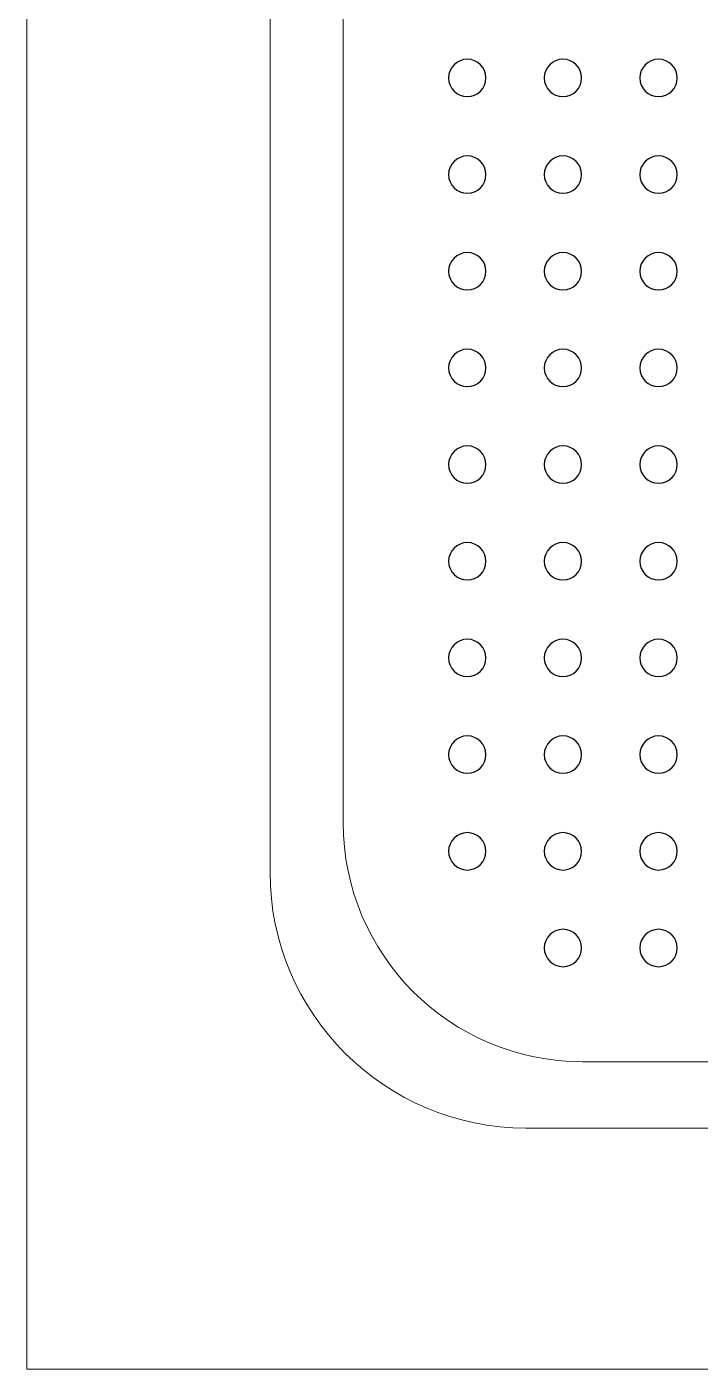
# Model space of a CAD drawing. Header units: centimetres. Extents: x -60 to 69, y -13 to 86.
# Drawn here: x -26.46 to -22.86, y 70.03 to 77.21 of the extents above; entities that cross this region are included whole.
import ezdxf

# ---------------------------------------------------------------- set-up
doc = ezdxf.new("R2010")
doc.units = ezdxf.units.CM
doc.header["$MEASUREMENT"] = 0
doc.layers.add('layer 1', color=7, linetype='Continuous')

msp = doc.modelspace()

# ---------------------------------------------------------------- linework, layer by layer
at = {"layer": 'layer 1', "lineweight": 18}
for points in [[(-12.06447, 70.0265), (-12.06447, 70.0265), (-12.06447, 84.42652), (-12.06447, 84.42652), (-12.06447, 84.42652), (-12.06447, 84.42652), (-26.46448, 84.42652), (-26.46448, 84.42652), (-26.46448, 84.42652), (-26.46448, 84.42652), (-26.46448, 70.0265), (-26.46448, 70.0265), (-26.46448, 70.0265), (-26.46448, 70.0265), (-12.06447, 70.0265), (-12.06447, 70.0265)], [(-24.00839, 76.93604), (-24.00839, 76.88081), (-24.05317, 76.83603), (-24.1084, 76.83603), (-24.1084, 76.83603), (-24.16362, 76.83603), (-24.20837, 76.88081), (-24.20837, 76.93604), (-24.20837, 76.93604), (-24.20837, 76.99127), (-24.16362, 77.03605), (-24.1084, 77.03605), (-24.1084, 77.03605), (-24.05317, 77.03605), (-24.00839, 76.99127), (-24.00839, 76.93604)], [(-23.49689, 76.93604), (-23.49689, 76.88081), (-23.54168, 76.83603), (-23.59694, 76.83603), (-23.59694, 76.83603), (-23.65213, 76.83603), (-23.69692, 76.88081), (-23.69692, 76.93604), (-23.69692, 76.93604), (-23.69692, 76.99127), (-23.65213, 77.03605), (-23.59694, 77.03605), (-23.59694, 77.03605), (-23.54168, 77.03605), (-23.49689, 76.99127), (-23.49689, 76.93604)], [(-22.98543, 76.93604), (-22.98543, 76.88081), (-23.03019, 76.83603), (-23.08545, 76.83603), (-23.08545, 76.83603), (-23.14063, 76.83603), (-23.18542, 76.88081), (-23.18542, 76.93604), (-23.18542, 76.93604), (-23.18542, 76.99127), (-23.14063, 77.03605), (-23.08545, 77.03605), (-23.08545, 77.03605), (-23.03019, 77.03605), (-22.98543, 76.99127), (-22.98543, 76.93604)], [(-24.00839, 76.41872), (-24.00839, 76.3635), (-24.05317, 76.31871), (-24.1084, 76.31871), (-24.1084, 76.31871), (-24.16362, 76.31871), (-24.20837, 76.3635), (-24.20837, 76.41872), (-24.20837, 76.41872), (-24.20837, 76.47395), (-24.16362, 76.51874), (-24.1084, 76.51874), (-24.1084, 76.51874), (-24.05317, 76.51874), (-24.00839, 76.47395), (-24.00839, 76.41872)], [(-23.49689, 76.41872), (-23.49689, 76.3635), (-23.54168, 76.31871), (-23.59694, 76.31871), (-23.59694, 76.31871), (-23.65213, 76.31871), (-23.69692, 76.3635), (-23.69692, 76.41872), (-23.69692, 76.41872), (-23.69692, 76.47395), (-23.65213, 76.51874), (-23.59694, 76.51874), (-23.59694, 76.51874), (-23.54168, 76.51874), (-23.49689, 76.47395), (-23.49689, 76.41872)], [(-22.98543, 76.41872), (-22.98543, 76.3635), (-23.03019, 76.31871), (-23.08545, 76.31871), (-23.08545, 76.31871), (-23.14063, 76.31871), (-23.18542, 76.3635), (-23.18542, 76.41872), (-23.18542, 76.41872), (-23.18542, 76.47395), (-23.14063, 76.51874), (-23.08545, 76.51874), (-23.08545, 76.51874), (-23.03019, 76.51874), (-22.98543, 76.47395), (-22.98543, 76.41872)], [(-24.00839, 75.90141), (-24.00839, 75.84618), (-24.05317, 75.8014), (-24.1084, 75.8014), (-24.1084, 75.8014), (-24.16362, 75.8014), (-24.20837, 75.84618), (-24.20837, 75.90141), (-24.20837, 75.90141), (-24.20837, 75.95663), (-24.16362, 76.00142), (-24.1084, 76.00142), (-24.1084, 76.00142), (-24.05317, 76.00142), (-24.00839, 75.95663), (-24.00839, 75.90141)], [(-23.49689, 75.90141), (-23.49689, 75.84618), (-23.54168, 75.8014), (-23.59694, 75.8014), (-23.59694, 75.8014), (-23.65213, 75.8014), (-23.69692, 75.84618), (-23.69692, 75.90141), (-23.69692, 75.90141), (-23.69692, 75.95663), (-23.65213, 76.00142), (-23.59694, 76.00142), (-23.59694, 76.00142), (-23.54168, 76.00142), (-23.49689, 75.95663), (-23.49689, 75.90141)], [(-22.98543, 75.90141), (-22.98543, 75.84618), (-23.03019, 75.8014), (-23.08545, 75.8014), (-23.08545, 75.8014), (-23.14063, 75.8014), (-23.18542, 75.84618), (-23.18542, 75.90141), (-23.18542, 75.90141), (-23.18542, 75.95663), (-23.14063, 76.00142), (-23.08545, 76.00142), (-23.08545, 76.00142), (-23.03019, 76.00142), (-22.98543, 75.95663), (-22.98543, 75.90141)], [(-24.00839, 75.38409), (-24.00839, 75.32887), (-24.05317, 75.28408), (-24.1084, 75.28408), (-24.1084, 75.28408), (-24.16362, 75.28408), (-24.20837, 75.32887), (-24.20837, 75.38409), (-24.20837, 75.38409), (-24.20837, 75.43935), (-24.16362, 75.4841), (-24.1084, 75.4841), (-24.1084, 75.4841), (-24.05317, 75.4841), (-24.00839, 75.43935), (-24.00839, 75.38409)], [(-23.49689, 75.38409), (-23.49689, 75.32887), (-23.54168, 75.28408), (-23.59694, 75.28408), (-23.59694, 75.28408), (-23.65213, 75.28408), (-23.69692, 75.32887), (-23.69692, 75.38409), (-23.69692, 75.38409), (-23.69692, 75.43935), (-23.65213, 75.4841), (-23.59694, 75.4841), (-23.59694, 75.4841), (-23.54168, 75.4841), (-23.49689, 75.43935), (-23.49689, 75.38409)], [(-22.98543, 75.38409), (-22.98543, 75.32887), (-23.03019, 75.28408), (-23.08545, 75.28408), (-23.08545, 75.28408), (-23.14063, 75.28408), (-23.18542, 75.32887), (-23.18542, 75.38409), (-23.18542, 75.38409), (-23.18542, 75.43935), (-23.14063, 75.4841), (-23.08545, 75.4841), (-23.08545, 75.4841), (-23.03019, 75.4841), (-22.98543, 75.43935), (-22.98543, 75.38409)], [(-24.00839, 74.86681), (-24.00839, 74.81159), (-24.05317, 74.76676), (-24.1084, 74.76676), (-24.1084, 74.76676), (-24.16362, 74.76676), (-24.20837, 74.81159), (-24.20837, 74.86681), (-24.20837, 74.86681), (-24.20837, 74.92204), (-24.16362, 74.96679), (-24.1084, 74.96679), (-24.1084, 74.96679), (-24.05317, 74.96679), (-24.00839, 74.92204), (-24.00839, 74.86681)], [(-23.49689, 74.86681), (-23.49689, 74.81159), (-23.54168, 74.76676), (-23.59694, 74.76676), (-23.59694, 74.76676), (-23.65213, 74.76676), (-23.69692, 74.81159), (-23.69692, 74.86681), (-23.69692, 74.86681), (-23.69692, 74.92204), (-23.65213, 74.96679), (-23.59694, 74.96679), (-23.59694, 74.96679), (-23.54168, 74.96679), (-23.49689, 74.92204), (-23.49689, 74.86681)], [(-22.98543, 74.86681), (-22.98543, 74.81159), (-23.03019, 74.76676), (-23.08545, 74.76676), (-23.08545, 74.76676), (-23.14063, 74.76676), (-23.18542, 74.81159), (-23.18542, 74.86681), (-23.18542, 74.86681), (-23.18542, 74.92204), (-23.14063, 74.96679), (-23.08545, 74.96679), (-23.08545, 74.96679), (-23.03019, 74.96679), (-22.98543, 74.92204), (-22.98543, 74.86681)], [(-24.00839, 74.3495), (-24.00839, 74.29424), (-24.05317, 74.24945), (-24.1084, 74.24945), (-24.1084, 74.24945), (-24.16362, 74.24945), (-24.20837, 74.29424), (-24.20837, 74.3495), (-24.20837, 74.3495), (-24.20837, 74.40469), (-24.16362, 74.44947), (-24.1084, 74.44947), (-24.1084, 74.44947), (-24.05317, 74.44947), (-24.00839, 74.40469), (-24.00839, 74.3495)], [(-23.49689, 74.3495), (-23.49689, 74.29424), (-23.54168, 74.24945), (-23.59694, 74.24945), (-23.59694, 74.24945), (-23.65213, 74.24945), (-23.69692, 74.29424), (-23.69692, 74.3495), (-23.69692, 74.3495), (-23.69692, 74.40469), (-23.65213, 74.44947), (-23.59694, 74.44947), (-23.59694, 74.44947), (-23.54168, 74.44947), (-23.49689, 74.40469), (-23.49689, 74.3495)], [(-22.98543, 74.3495), (-22.98543, 74.29424), (-23.03019, 74.24945), (-23.08545, 74.24945), (-23.08545, 74.24945), (-23.14063, 74.24945), (-23.18542, 74.29424), (-23.18542, 74.3495), (-23.18542, 74.3495), (-23.18542, 74.40469), (-23.14063, 74.44947), (-23.08545, 74.44947), (-23.08545, 74.44947), (-23.03019, 74.44947), (-22.98543, 74.40469), (-22.98543, 74.3495)], [(-24.00839, 73.83218), (-24.00839, 73.77692), (-24.05317, 73.73213), (-24.1084, 73.73213), (-24.1084, 73.73213), (-24.16362, 73.73213), (-24.20837, 73.77692), (-24.20837, 73.83218), (-24.20837, 73.83218), (-24.20837, 73.88741), (-24.16362, 73.93216), (-24.1084, 73.93216), (-24.1084, 73.93216), (-24.05317, 73.93216), (-24.00839, 73.88741), (-24.00839, 73.83218)], [(-23.49689, 73.83218), (-23.49689, 73.77692), (-23.54168, 73.73213), (-23.59694, 73.73213), (-23.59694, 73.73213), (-23.65213, 73.73213), (-23.69692, 73.77692), (-23.69692, 73.83218), (-23.69692, 73.83218), (-23.69692, 73.88741), (-23.65213, 73.93216), (-23.59694, 73.93216), (-23.59694, 73.93216), (-23.54168, 73.93216), (-23.49689, 73.88741), (-23.49689, 73.83218)], [(-22.98543, 73.83218), (-22.98543, 73.77692), (-23.03019, 73.73213), (-23.08545, 73.73213), (-23.08545, 73.73213), (-23.14063, 73.73213), (-23.18542, 73.77692), (-23.18542, 73.83218), (-23.18542, 73.83218), (-23.18542, 73.88741), (-23.14063, 73.93216), (-23.08545, 73.93216), (-23.08545, 73.93216), (-23.03019, 73.93216), (-22.98543, 73.88741), (-22.98543, 73.83218)], [(-24.00839, 73.31483), (-24.00839, 73.25961), (-24.05317, 73.21482), (-24.1084, 73.21482), (-24.1084, 73.21482), (-24.16362, 73.21482), (-24.20837, 73.25961), (-24.20837, 73.31483), (-24.20837, 73.31483), (-24.20837, 73.37009), (-24.16362, 73.41484), (-24.1084, 73.41484), (-24.1084, 73.41484), (-24.05317, 73.41484), (-24.00839, 73.37009), (-24.00839, 73.31483)], [(-23.49689, 73.31483), (-23.49689, 73.25961), (-23.54168, 73.21482), (-23.59694, 73.21482), (-23.59694, 73.21482), (-23.65213, 73.21482), (-23.69692, 73.25961), (-23.69692, 73.31483), (-23.69692, 73.31483), (-23.69692, 73.37009), (-23.65213, 73.41484), (-23.59694, 73.41484), (-23.59694, 73.41484), (-23.54168, 73.41484), (-23.49689, 73.37009), (-23.49689, 73.31483)], [(-22.98543, 73.31483), (-22.98543, 73.25961), (-23.03019, 73.21482), (-23.08545, 73.21482), (-23.08545, 73.21482), (-23.14063, 73.21482), (-23.18542, 73.25961), (-23.18542, 73.31483), (-23.18542, 73.31483), (-23.18542, 73.37009), (-23.14063, 73.41484), (-23.08545, 73.41484), (-23.08545, 73.41484), (-23.03019, 73.41484), (-22.98543, 73.37009), (-22.98543, 73.31483)], [(-24.00839, 72.79755), (-24.00839, 72.74229), (-24.05317, 72.6975), (-24.1084, 72.6975), (-24.1084, 72.6975), (-24.16362, 72.6975), (-24.20837, 72.74229), (-24.20837, 72.79755), (-24.20837, 72.79755), (-24.20837, 72.85274), (-24.16362, 72.89753), (-24.1084, 72.89753), (-24.1084, 72.89753), (-24.05317, 72.89753), (-24.00839, 72.85274), (-24.00839, 72.79755)], [(-23.49689, 72.79755), (-23.49689, 72.74229), (-23.54168, 72.6975), (-23.59694, 72.6975), (-23.59694, 72.6975), (-23.65213, 72.6975), (-23.69692, 72.74229), (-23.69692, 72.79755), (-23.69692, 72.79755), (-23.69692, 72.85274), (-23.65213, 72.89753), (-23.59694, 72.89753), (-23.59694, 72.89753), (-23.54168, 72.89753), (-23.49689, 72.85274), (-23.49689, 72.79755)], [(-22.98543, 72.79755), (-22.98543, 72.74229), (-23.03019, 72.6975), (-23.08545, 72.6975), (-23.08545, 72.6975), (-23.14063, 72.6975), (-23.18542, 72.74229), (-23.18542, 72.79755), (-23.18542, 72.79755), (-23.18542, 72.85274), (-23.14063, 72.89753), (-23.08545, 72.89753), (-23.08545, 72.89753), (-23.03019, 72.89753), (-22.98543, 72.85274), (-22.98543, 72.79755)], [(-23.49689, 72.28024), (-23.49689, 72.22498), (-23.54168, 72.18019), (-23.59694, 72.18019), (-23.59694, 72.18019), (-23.65213, 72.18019), (-23.69692, 72.22498), (-23.69692, 72.28024), (-23.69692, 72.28024), (-23.69692, 72.33546), (-23.65213, 72.38021), (-23.59694, 72.38021), (-23.59694, 72.38021), (-23.54168, 72.38021), (-23.49689, 72.33546), (-23.49689, 72.28024)], [(-22.98543, 72.28024), (-22.98543, 72.22498), (-23.03019, 72.18019), (-23.08545, 72.18019), (-23.08545, 72.18019), (-23.14063, 72.18019), (-23.18542, 72.22498), (-23.18542, 72.28024), (-23.18542, 72.28024), (-23.18542, 72.33546), (-23.14063, 72.38021), (-23.08545, 72.38021), (-23.08545, 72.38021), (-23.03019, 72.38021), (-22.98543, 72.33546), (-22.98543, 72.28024)]]:
    msp.add_open_spline(points, degree=3, knots=[0, 0, 0, 0, 0.2, 0.2, 0.2, 0.2, 0.4, 0.4, 0.4, 0.4, 0.6, 0.6, 0.6, 0.6, 1, 1, 1, 1], dxfattribs=at)
for points in [[(-25.16372, 72.68584), (-25.16372, 72.68584), (-25.16372, 81.76732), (-25.16372, 81.76732)], [(-24.77244, 72.95103), (-24.77244, 72.95103), (-24.77244, 81.43837), (-24.77244, 81.43837)], [(-23.49293, 71.67159), (-24.19959, 71.67159), (-24.77244, 72.24444), (-24.77244, 72.95103)], [(-23.79465, 71.31687), (-24.55078, 71.31687), (-25.16372, 71.92982), (-25.16372, 72.68584)], [(-15.00563, 71.67159), (-15.00563, 71.67159), (-23.49293, 71.67159), (-23.49293, 71.67159)], [(-14.71324, 71.31687), (-14.71324, 71.31687), (-23.79465, 71.31687), (-23.79465, 71.31687)]]:
    msp.add_open_spline(points, degree=3, dxfattribs=at)
at = {"layer": 'layer 1', "color": 7}
for points in [[(-24.00839, 76.93604), (-24.00839, 76.88081), (-24.05317, 76.83603), (-24.1084, 76.83603), (-24.1084, 76.83603), (-24.16362, 76.83603), (-24.20837, 76.88081), (-24.20837, 76.93604), (-24.20837, 76.93604), (-24.20837, 76.99127), (-24.16362, 77.03605), (-24.1084, 77.03605), (-24.1084, 77.03605), (-24.05317, 77.03605), (-24.00839, 76.99127), (-24.00839, 76.93604)], [(-23.49689, 76.93604), (-23.49689, 76.88081), (-23.54168, 76.83603), (-23.59694, 76.83603), (-23.59694, 76.83603), (-23.65213, 76.83603), (-23.69692, 76.88081), (-23.69692, 76.93604), (-23.69692, 76.93604), (-23.69692, 76.99127), (-23.65213, 77.03605), (-23.59694, 77.03605), (-23.59694, 77.03605), (-23.54168, 77.03605), (-23.49689, 76.99127), (-23.49689, 76.93604)], [(-22.98543, 76.93604), (-22.98543, 76.88081), (-23.03019, 76.83603), (-23.08545, 76.83603), (-23.08545, 76.83603), (-23.14063, 76.83603), (-23.18542, 76.88081), (-23.18542, 76.93604), (-23.18542, 76.93604), (-23.18542, 76.99127), (-23.14063, 77.03605), (-23.08545, 77.03605), (-23.08545, 77.03605), (-23.03019, 77.03605), (-22.98543, 76.99127), (-22.98543, 76.93604)], [(-24.00839, 76.41872), (-24.00839, 76.3635), (-24.05317, 76.31871), (-24.1084, 76.31871), (-24.1084, 76.31871), (-24.16362, 76.31871), (-24.20837, 76.3635), (-24.20837, 76.41872), (-24.20837, 76.41872), (-24.20837, 76.47395), (-24.16362, 76.51874), (-24.1084, 76.51874), (-24.1084, 76.51874), (-24.05317, 76.51874), (-24.00839, 76.47395), (-24.00839, 76.41872)], [(-23.49689, 76.41872), (-23.49689, 76.3635), (-23.54168, 76.31871), (-23.59694, 76.31871), (-23.59694, 76.31871), (-23.65213, 76.31871), (-23.69692, 76.3635), (-23.69692, 76.41872), (-23.69692, 76.41872), (-23.69692, 76.47395), (-23.65213, 76.51874), (-23.59694, 76.51874), (-23.59694, 76.51874), (-23.54168, 76.51874), (-23.49689, 76.47395), (-23.49689, 76.41872)], [(-22.98543, 76.41872), (-22.98543, 76.3635), (-23.03019, 76.31871), (-23.08545, 76.31871), (-23.08545, 76.31871), (-23.14063, 76.31871), (-23.18542, 76.3635), (-23.18542, 76.41872), (-23.18542, 76.41872), (-23.18542, 76.47395), (-23.14063, 76.51874), (-23.08545, 76.51874), (-23.08545, 76.51874), (-23.03019, 76.51874), (-22.98543, 76.47395), (-22.98543, 76.41872)], [(-24.00839, 75.90141), (-24.00839, 75.84618), (-24.05317, 75.8014), (-24.1084, 75.8014), (-24.1084, 75.8014), (-24.16362, 75.8014), (-24.20837, 75.84618), (-24.20837, 75.90141), (-24.20837, 75.90141), (-24.20837, 75.95663), (-24.16362, 76.00142), (-24.1084, 76.00142), (-24.1084, 76.00142), (-24.05317, 76.00142), (-24.00839, 75.95663), (-24.00839, 75.90141)], [(-23.49689, 75.90141), (-23.49689, 75.84618), (-23.54168, 75.8014), (-23.59694, 75.8014), (-23.59694, 75.8014), (-23.65213, 75.8014), (-23.69692, 75.84618), (-23.69692, 75.90141), (-23.69692, 75.90141), (-23.69692, 75.95663), (-23.65213, 76.00142), (-23.59694, 76.00142), (-23.59694, 76.00142), (-23.54168, 76.00142), (-23.49689, 75.95663), (-23.49689, 75.90141)], [(-22.98543, 75.90141), (-22.98543, 75.84618), (-23.03019, 75.8014), (-23.08545, 75.8014), (-23.08545, 75.8014), (-23.14063, 75.8014), (-23.18542, 75.84618), (-23.18542, 75.90141), (-23.18542, 75.90141), (-23.18542, 75.95663), (-23.14063, 76.00142), (-23.08545, 76.00142), (-23.08545, 76.00142), (-23.03019, 76.00142), (-22.98543, 75.95663), (-22.98543, 75.90141)], [(-24.00839, 75.38409), (-24.00839, 75.32887), (-24.05317, 75.28408), (-24.1084, 75.28408), (-24.1084, 75.28408), (-24.16362, 75.28408), (-24.20837, 75.32887), (-24.20837, 75.38409), (-24.20837, 75.38409), (-24.20837, 75.43935), (-24.16362, 75.4841), (-24.1084, 75.4841), (-24.1084, 75.4841), (-24.05317, 75.4841), (-24.00839, 75.43935), (-24.00839, 75.38409)], [(-23.49689, 75.38409), (-23.49689, 75.32887), (-23.54168, 75.28408), (-23.59694, 75.28408), (-23.59694, 75.28408), (-23.65213, 75.28408), (-23.69692, 75.32887), (-23.69692, 75.38409), (-23.69692, 75.38409), (-23.69692, 75.43935), (-23.65213, 75.4841), (-23.59694, 75.4841), (-23.59694, 75.4841), (-23.54168, 75.4841), (-23.49689, 75.43935), (-23.49689, 75.38409)], [(-22.98543, 75.38409), (-22.98543, 75.32887), (-23.03019, 75.28408), (-23.08545, 75.28408), (-23.08545, 75.28408), (-23.14063, 75.28408), (-23.18542, 75.32887), (-23.18542, 75.38409), (-23.18542, 75.38409), (-23.18542, 75.43935), (-23.14063, 75.4841), (-23.08545, 75.4841), (-23.08545, 75.4841), (-23.03019, 75.4841), (-22.98543, 75.43935), (-22.98543, 75.38409)], [(-24.00839, 74.86681), (-24.00839, 74.81159), (-24.05317, 74.76676), (-24.1084, 74.76676), (-24.1084, 74.76676), (-24.16362, 74.76676), (-24.20837, 74.81159), (-24.20837, 74.86681), (-24.20837, 74.86681), (-24.20837, 74.92204), (-24.16362, 74.96679), (-24.1084, 74.96679), (-24.1084, 74.96679), (-24.05317, 74.96679), (-24.00839, 74.92204), (-24.00839, 74.86681)], [(-23.49689, 74.86681), (-23.49689, 74.81159), (-23.54168, 74.76676), (-23.59694, 74.76676), (-23.59694, 74.76676), (-23.65213, 74.76676), (-23.69692, 74.81159), (-23.69692, 74.86681), (-23.69692, 74.86681), (-23.69692, 74.92204), (-23.65213, 74.96679), (-23.59694, 74.96679), (-23.59694, 74.96679), (-23.54168, 74.96679), (-23.49689, 74.92204), (-23.49689, 74.86681)], [(-22.98543, 74.86681), (-22.98543, 74.81159), (-23.03019, 74.76676), (-23.08545, 74.76676), (-23.08545, 74.76676), (-23.14063, 74.76676), (-23.18542, 74.81159), (-23.18542, 74.86681), (-23.18542, 74.86681), (-23.18542, 74.92204), (-23.14063, 74.96679), (-23.08545, 74.96679), (-23.08545, 74.96679), (-23.03019, 74.96679), (-22.98543, 74.92204), (-22.98543, 74.86681)], [(-24.00839, 74.3495), (-24.00839, 74.29424), (-24.05317, 74.24945), (-24.1084, 74.24945), (-24.1084, 74.24945), (-24.16362, 74.24945), (-24.20837, 74.29424), (-24.20837, 74.3495), (-24.20837, 74.3495), (-24.20837, 74.40469), (-24.16362, 74.44947), (-24.1084, 74.44947), (-24.1084, 74.44947), (-24.05317, 74.44947), (-24.00839, 74.40469), (-24.00839, 74.3495)], [(-23.49689, 74.3495), (-23.49689, 74.29424), (-23.54168, 74.24945), (-23.59694, 74.24945), (-23.59694, 74.24945), (-23.65213, 74.24945), (-23.69692, 74.29424), (-23.69692, 74.3495), (-23.69692, 74.3495), (-23.69692, 74.40469), (-23.65213, 74.44947), (-23.59694, 74.44947), (-23.59694, 74.44947), (-23.54168, 74.44947), (-23.49689, 74.40469), (-23.49689, 74.3495)], [(-22.98543, 74.3495), (-22.98543, 74.29424), (-23.03019, 74.24945), (-23.08545, 74.24945), (-23.08545, 74.24945), (-23.14063, 74.24945), (-23.18542, 74.29424), (-23.18542, 74.3495), (-23.18542, 74.3495), (-23.18542, 74.40469), (-23.14063, 74.44947), (-23.08545, 74.44947), (-23.08545, 74.44947), (-23.03019, 74.44947), (-22.98543, 74.40469), (-22.98543, 74.3495)], [(-24.00839, 73.83218), (-24.00839, 73.77692), (-24.05317, 73.73213), (-24.1084, 73.73213), (-24.1084, 73.73213), (-24.16362, 73.73213), (-24.20837, 73.77692), (-24.20837, 73.83218), (-24.20837, 73.83218), (-24.20837, 73.88741), (-24.16362, 73.93216), (-24.1084, 73.93216), (-24.1084, 73.93216), (-24.05317, 73.93216), (-24.00839, 73.88741), (-24.00839, 73.83218)], [(-23.49689, 73.83218), (-23.49689, 73.77692), (-23.54168, 73.73213), (-23.59694, 73.73213), (-23.59694, 73.73213), (-23.65213, 73.73213), (-23.69692, 73.77692), (-23.69692, 73.83218), (-23.69692, 73.83218), (-23.69692, 73.88741), (-23.65213, 73.93216), (-23.59694, 73.93216), (-23.59694, 73.93216), (-23.54168, 73.93216), (-23.49689, 73.88741), (-23.49689, 73.83218)], [(-22.98543, 73.83218), (-22.98543, 73.77692), (-23.03019, 73.73213), (-23.08545, 73.73213), (-23.08545, 73.73213), (-23.14063, 73.73213), (-23.18542, 73.77692), (-23.18542, 73.83218), (-23.18542, 73.83218), (-23.18542, 73.88741), (-23.14063, 73.93216), (-23.08545, 73.93216), (-23.08545, 73.93216), (-23.03019, 73.93216), (-22.98543, 73.88741), (-22.98543, 73.83218)], [(-24.00839, 73.31483), (-24.00839, 73.25961), (-24.05317, 73.21482), (-24.1084, 73.21482), (-24.1084, 73.21482), (-24.16362, 73.21482), (-24.20837, 73.25961), (-24.20837, 73.31483), (-24.20837, 73.31483), (-24.20837, 73.37009), (-24.16362, 73.41484), (-24.1084, 73.41484), (-24.1084, 73.41484), (-24.05317, 73.41484), (-24.00839, 73.37009), (-24.00839, 73.31483)], [(-23.49689, 73.31483), (-23.49689, 73.25961), (-23.54168, 73.21482), (-23.59694, 73.21482), (-23.59694, 73.21482), (-23.65213, 73.21482), (-23.69692, 73.25961), (-23.69692, 73.31483), (-23.69692, 73.31483), (-23.69692, 73.37009), (-23.65213, 73.41484), (-23.59694, 73.41484), (-23.59694, 73.41484), (-23.54168, 73.41484), (-23.49689, 73.37009), (-23.49689, 73.31483)], [(-22.98543, 73.31483), (-22.98543, 73.25961), (-23.03019, 73.21482), (-23.08545, 73.21482), (-23.08545, 73.21482), (-23.14063, 73.21482), (-23.18542, 73.25961), (-23.18542, 73.31483), (-23.18542, 73.31483), (-23.18542, 73.37009), (-23.14063, 73.41484), (-23.08545, 73.41484), (-23.08545, 73.41484), (-23.03019, 73.41484), (-22.98543, 73.37009), (-22.98543, 73.31483)], [(-24.00839, 72.79755), (-24.00839, 72.74229), (-24.05317, 72.6975), (-24.1084, 72.6975), (-24.1084, 72.6975), (-24.16362, 72.6975), (-24.20837, 72.74229), (-24.20837, 72.79755), (-24.20837, 72.79755), (-24.20837, 72.85274), (-24.16362, 72.89753), (-24.1084, 72.89753), (-24.1084, 72.89753), (-24.05317, 72.89753), (-24.00839, 72.85274), (-24.00839, 72.79755)], [(-23.49689, 72.79755), (-23.49689, 72.74229), (-23.54168, 72.6975), (-23.59694, 72.6975), (-23.59694, 72.6975), (-23.65213, 72.6975), (-23.69692, 72.74229), (-23.69692, 72.79755), (-23.69692, 72.79755), (-23.69692, 72.85274), (-23.65213, 72.89753), (-23.59694, 72.89753), (-23.59694, 72.89753), (-23.54168, 72.89753), (-23.49689, 72.85274), (-23.49689, 72.79755)], [(-22.98543, 72.79755), (-22.98543, 72.74229), (-23.03019, 72.6975), (-23.08545, 72.6975), (-23.08545, 72.6975), (-23.14063, 72.6975), (-23.18542, 72.74229), (-23.18542, 72.79755), (-23.18542, 72.79755), (-23.18542, 72.85274), (-23.14063, 72.89753), (-23.08545, 72.89753), (-23.08545, 72.89753), (-23.03019, 72.89753), (-22.98543, 72.85274), (-22.98543, 72.79755)], [(-23.49689, 72.28024), (-23.49689, 72.22498), (-23.54168, 72.18019), (-23.59694, 72.18019), (-23.59694, 72.18019), (-23.65213, 72.18019), (-23.69692, 72.22498), (-23.69692, 72.28024), (-23.69692, 72.28024), (-23.69692, 72.33546), (-23.65213, 72.38021), (-23.59694, 72.38021), (-23.59694, 72.38021), (-23.54168, 72.38021), (-23.49689, 72.33546), (-23.49689, 72.28024)], [(-22.98543, 72.28024), (-22.98543, 72.22498), (-23.03019, 72.18019), (-23.08545, 72.18019), (-23.08545, 72.18019), (-23.14063, 72.18019), (-23.18542, 72.22498), (-23.18542, 72.28024), (-23.18542, 72.28024), (-23.18542, 72.33546), (-23.14063, 72.38021), (-23.08545, 72.38021), (-23.08545, 72.38021), (-23.03019, 72.38021), (-22.98543, 72.33546), (-22.98543, 72.28024)]]:
    msp.add_open_spline(points, degree=3, knots=[0, 0, 0, 0, 0.2, 0.2, 0.2, 0.2, 0.4, 0.4, 0.4, 0.4, 0.6, 0.6, 0.6, 0.6, 1, 1, 1, 1], dxfattribs=at)

doc.saveas('drawing.dxf')
